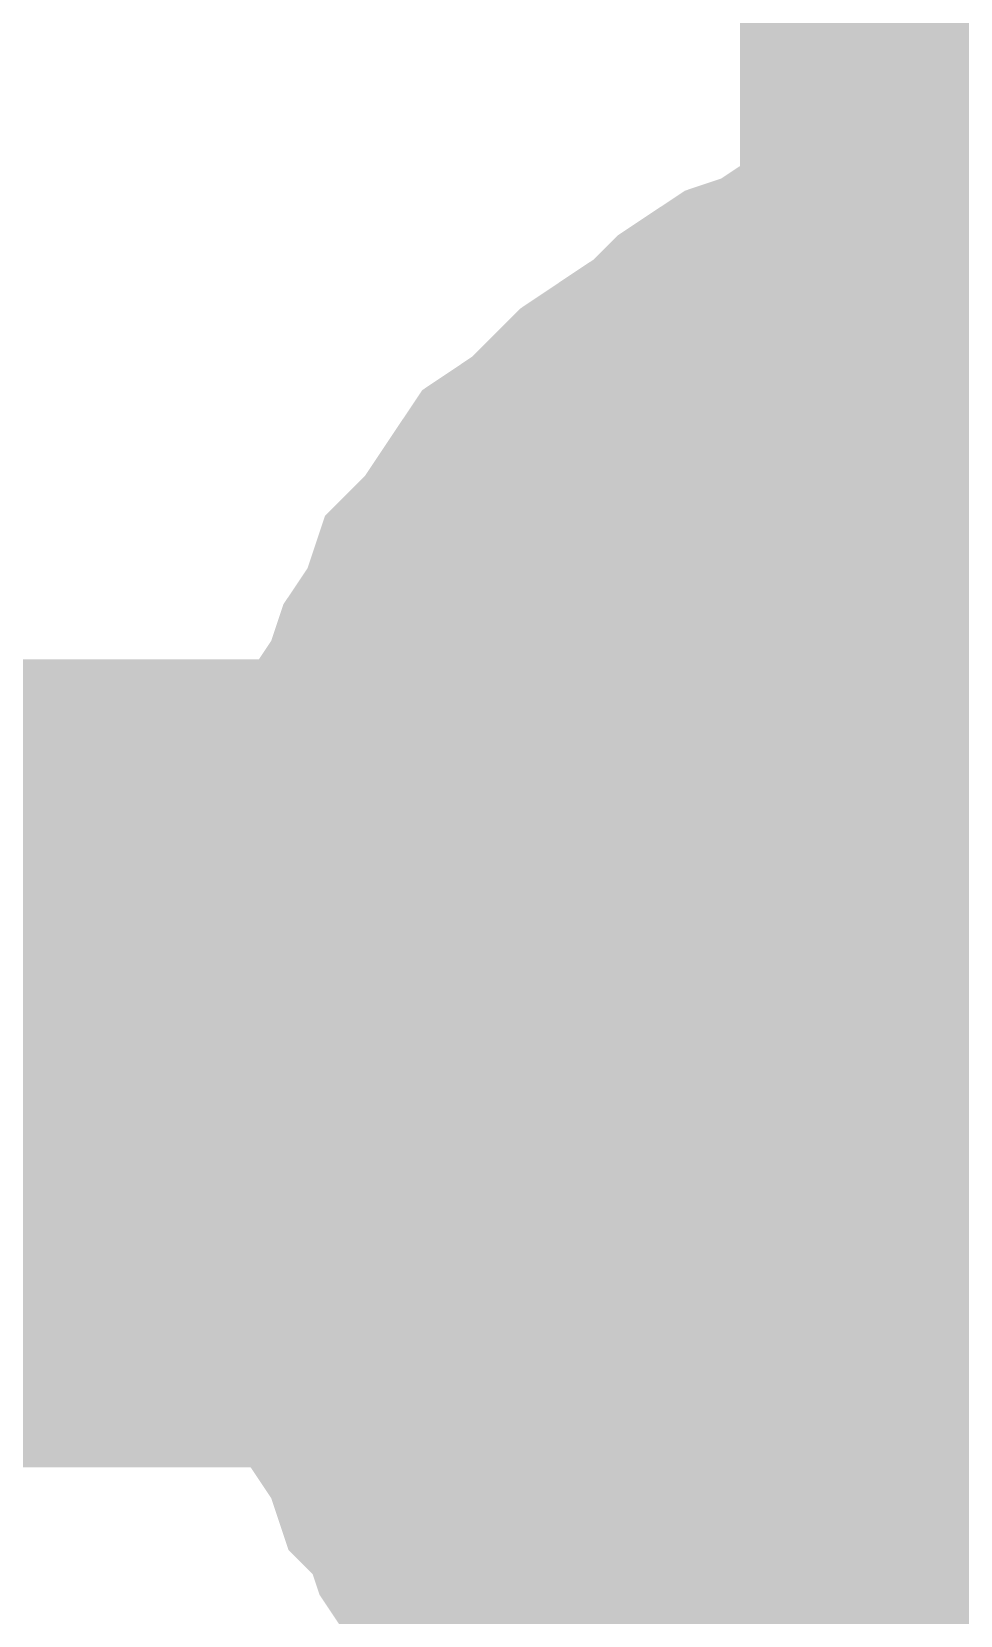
# Model space of a CAD drawing. Header units: inches. Extents: x 0 to 841, y 0 to 594.
# Drawn here: x 288.977 to 289.839, y 551.983 to 553.452 of the extents above; entities that cross this region are included whole.
import ezdxf

# ---------------------------------------------------------------- set-up
doc = ezdxf.new("R2010")
doc.units = ezdxf.units.IN
doc.layers.add('Sheet', color=255, linetype='Continuous')

msp = doc.modelspace()

# ---------------------------------------------------------------- linework, layer by layer
at = {"layer": 'Sheet'}
for points in [[(290.0089, 552.4955, 0.7493, 0.7493, 0), (290.0089, 562.4898, 0.7493, 0.7493, 0)], [(289.2566, 552.4955, 0.2997, 0.2997, 0), (289.2566, 552.5292, 0.2997, 0.2997, 0), (289.2566, 552.5741, 0.2997, 0.2997, 0), (289.2678, 552.6078, 0.2997, 0.2997, 0), (289.2678, 552.6527, 0.2997, 0.2997, 0), (289.279, 552.6864, 0.2997, 0.2997, 0), (289.2903, 552.7201, 0.2997, 0.2997, 0), (289.3015, 552.7537, 0.2997, 0.2997, 0), (289.3127, 552.7874, 0.2997, 0.2997, 0), (289.3352, 552.8211, 0.2997, 0.2997, 0), (289.3464, 552.8548, 0.2997, 0.2997, 0), (289.3689, 552.8885, 0.2997, 0.2997, 0), (289.3801, 552.9222, 0.2997, 0.2997, 0), (289.4025, 552.9446, 0.2997, 0.2997, 0), (289.425, 552.9783, 0.2997, 0.2997, 0), (289.4475, 553.012, 0.2997, 0.2997, 0), (289.4811, 553.0345, 0.2997, 0.2997, 0), (289.5036, 553.0569, 0.2997, 0.2997, 0), (289.5261, 553.0794, 0.2997, 0.2997, 0), (289.5597, 553.1019, 0.2997, 0.2997, 0), (289.5934, 553.1243, 0.2997, 0.2997, 0), (289.6159, 553.1468, 0.2997, 0.2997, 0), (289.6496, 553.1692, 0.2997, 0.2997, 0), (289.6833, 553.1805, 0.2997, 0.2997, 0), (289.717, 553.2029, 0.2997, 0.2997, 0), (289.7506, 553.2142, 0.2997, 0.2997, 0), (289.7843, 553.2254, 0.2997, 0.2997, 0), (289.818, 553.2366, 0.2997, 0.2997, 0), (289.8517, 553.2478, 0.2997, 0.2997, 0), (289.8966, 553.2478, 0.2997, 0.2997, 0), (289.9303, 553.2591, 0.2997, 0.2997, 0), (289.9752, 553.2591, 0.2997, 0.2997, 0), (290.0089, 553.2591, 0.2997, 0.2997, 0)], [(289.2566, 552.4955, 0.2997, 0.2997, 0), (289.2566, 552.5292, 0.2997, 0.2997, 0), (289.2566, 552.5741, 0.2997, 0.2997, 0), (289.2678, 552.6078, 0.2997, 0.2997, 0), (289.2678, 552.6527, 0.2997, 0.2997, 0), (289.279, 552.6864, 0.2997, 0.2997, 0), (289.2903, 552.7201, 0.2997, 0.2997, 0), (289.3015, 552.7537, 0.2997, 0.2997, 0), (289.3127, 552.7874, 0.2997, 0.2997, 0), (289.3352, 552.8211, 0.2997, 0.2997, 0), (289.3464, 552.8548, 0.2997, 0.2997, 0), (289.3689, 552.8885, 0.2997, 0.2997, 0), (289.3801, 552.9222, 0.2997, 0.2997, 0), (289.4025, 552.9446, 0.2997, 0.2997, 0), (289.425, 552.9783, 0.2997, 0.2997, 0), (289.4475, 553.012, 0.2997, 0.2997, 0), (289.4811, 553.0345, 0.2997, 0.2997, 0), (289.5036, 553.0569, 0.2997, 0.2997, 0), (289.5261, 553.0794, 0.2997, 0.2997, 0), (289.5597, 553.1019, 0.2997, 0.2997, 0), (289.5934, 553.1243, 0.2997, 0.2997, 0), (289.6159, 553.1468, 0.2997, 0.2997, 0), (289.6496, 553.1692, 0.2997, 0.2997, 0), (289.6833, 553.1805, 0.2997, 0.2997, 0), (289.717, 553.2029, 0.2997, 0.2997, 0), (289.7506, 553.2142, 0.2997, 0.2997, 0), (289.7843, 553.2254, 0.2997, 0.2997, 0), (289.818, 553.2366, 0.2997, 0.2997, 0), (289.8517, 553.2478, 0.2997, 0.2997, 0), (289.8966, 553.2478, 0.2997, 0.2997, 0), (289.9303, 553.2591, 0.2997, 0.2997, 0), (289.9752, 553.2591, 0.2997, 0.2997, 0), (290.0089, 553.2591, 0.2997, 0.2997, 0)], [(289.2566, 552.4955, 0.2997, 0.2997, 0), (289.2566, 552.5292, 0.2997, 0.2997, 0), (289.2566, 552.5741, 0.2997, 0.2997, 0), (289.2678, 552.6078, 0.2997, 0.2997, 0), (289.2678, 552.6527, 0.2997, 0.2997, 0), (289.279, 552.6864, 0.2997, 0.2997, 0), (289.2903, 552.7201, 0.2997, 0.2997, 0), (289.3015, 552.7537, 0.2997, 0.2997, 0), (289.3127, 552.7874, 0.2997, 0.2997, 0), (289.3352, 552.8211, 0.2997, 0.2997, 0), (289.3464, 552.8548, 0.2997, 0.2997, 0), (289.3689, 552.8885, 0.2997, 0.2997, 0), (289.3801, 552.9222, 0.2997, 0.2997, 0), (289.4025, 552.9446, 0.2997, 0.2997, 0), (289.425, 552.9783, 0.2997, 0.2997, 0), (289.4475, 553.012, 0.2997, 0.2997, 0), (289.4811, 553.0345, 0.2997, 0.2997, 0), (289.5036, 553.0569, 0.2997, 0.2997, 0), (289.5261, 553.0794, 0.2997, 0.2997, 0), (289.5597, 553.1019, 0.2997, 0.2997, 0), (289.5934, 553.1243, 0.2997, 0.2997, 0), (289.6159, 553.1468, 0.2997, 0.2997, 0), (289.6496, 553.1692, 0.2997, 0.2997, 0), (289.6833, 553.1805, 0.2997, 0.2997, 0), (289.717, 553.2029, 0.2997, 0.2997, 0), (289.7506, 553.2142, 0.2997, 0.2997, 0), (289.7843, 553.2254, 0.2997, 0.2997, 0), (289.818, 553.2366, 0.2997, 0.2997, 0), (289.8517, 553.2478, 0.2997, 0.2997, 0), (289.8966, 553.2478, 0.2997, 0.2997, 0), (289.9303, 553.2591, 0.2997, 0.2997, 0), (289.9752, 553.2591, 0.2997, 0.2997, 0), (290.0089, 553.2591, 0.2997, 0.2997, 0)], [(289.2566, 552.4955, 0.2997, 0.2997, 0), (289.2566, 552.5292, 0.2997, 0.2997, 0), (289.2566, 552.5741, 0.2997, 0.2997, 0), (289.2678, 552.6078, 0.2997, 0.2997, 0), (289.2678, 552.6527, 0.2997, 0.2997, 0), (289.279, 552.6864, 0.2997, 0.2997, 0), (289.2903, 552.7201, 0.2997, 0.2997, 0), (289.3015, 552.7537, 0.2997, 0.2997, 0), (289.3127, 552.7874, 0.2997, 0.2997, 0), (289.3352, 552.8211, 0.2997, 0.2997, 0), (289.3464, 552.8548, 0.2997, 0.2997, 0), (289.3689, 552.8885, 0.2997, 0.2997, 0), (289.3801, 552.9222, 0.2997, 0.2997, 0), (289.4025, 552.9446, 0.2997, 0.2997, 0), (289.425, 552.9783, 0.2997, 0.2997, 0), (289.4475, 553.012, 0.2997, 0.2997, 0), (289.4811, 553.0345, 0.2997, 0.2997, 0), (289.5036, 553.0569, 0.2997, 0.2997, 0), (289.5261, 553.0794, 0.2997, 0.2997, 0), (289.5597, 553.1019, 0.2997, 0.2997, 0), (289.5934, 553.1243, 0.2997, 0.2997, 0), (289.6159, 553.1468, 0.2997, 0.2997, 0), (289.6496, 553.1692, 0.2997, 0.2997, 0), (289.6833, 553.1805, 0.2997, 0.2997, 0), (289.717, 553.2029, 0.2997, 0.2997, 0), (289.7506, 553.2142, 0.2997, 0.2997, 0), (289.7843, 553.2254, 0.2997, 0.2997, 0), (289.818, 553.2366, 0.2997, 0.2997, 0), (289.8517, 553.2478, 0.2997, 0.2997, 0), (289.8966, 553.2478, 0.2997, 0.2997, 0), (289.9303, 553.2591, 0.2997, 0.2997, 0), (289.9752, 553.2591, 0.2997, 0.2997, 0), (290.0089, 553.2591, 0.2997, 0.2997, 0)], [(289.2566, 552.4955, 0.0991, 0.0991, 0), (289.2566, 552.5292, 0.0991, 0.0991, 0), (289.2566, 552.5741, 0.0991, 0.0991, 0), (289.2678, 552.6078, 0.0991, 0.0991, 0), (289.2678, 552.6527, 0.0991, 0.0991, 0), (289.279, 552.6864, 0.0991, 0.0991, 0), (289.2903, 552.7201, 0.0991, 0.0991, 0), (289.3015, 552.7537, 0.0991, 0.0991, 0), (289.3127, 552.7874, 0.0991, 0.0991, 0), (289.3352, 552.8211, 0.0991, 0.0991, 0), (289.3464, 552.8548, 0.0991, 0.0991, 0), (289.3689, 552.8885, 0.0991, 0.0991, 0), (289.3801, 552.9222, 0.0991, 0.0991, 0), (289.4025, 552.9446, 0.0991, 0.0991, 0), (289.425, 552.9783, 0.0991, 0.0991, 0), (289.4475, 553.012, 0.0991, 0.0991, 0), (289.4811, 553.0345, 0.0991, 0.0991, 0), (289.5036, 553.0569, 0.0991, 0.0991, 0), (289.5261, 553.0794, 0.0991, 0.0991, 0), (289.5597, 553.1019, 0.0991, 0.0991, 0), (289.5934, 553.1243, 0.0991, 0.0991, 0), (289.6159, 553.1468, 0.0991, 0.0991, 0), (289.6496, 553.1692, 0.0991, 0.0991, 0), (289.6833, 553.1805, 0.0991, 0.0991, 0), (289.717, 553.2029, 0.0991, 0.0991, 0), (289.7506, 553.2142, 0.0991, 0.0991, 0), (289.7843, 553.2254, 0.0991, 0.0991, 0), (289.818, 553.2366, 0.0991, 0.0991, 0), (289.8517, 553.2478, 0.0991, 0.0991, 0), (289.8966, 553.2478, 0.0991, 0.0991, 0)], [(289.2566, 552.4955, 0.0991, 0.0991, 0), (289.2566, 552.5292, 0.0991, 0.0991, 0), (289.2566, 552.5741, 0.0991, 0.0991, 0), (289.2678, 552.6078, 0.0991, 0.0991, 0), (289.2678, 552.6527, 0.0991, 0.0991, 0), (289.279, 552.6864, 0.0991, 0.0991, 0), (289.2903, 552.7201, 0.0991, 0.0991, 0), (289.3015, 552.7537, 0.0991, 0.0991, 0), (289.3127, 552.7874, 0.0991, 0.0991, 0), (289.3352, 552.8211, 0.0991, 0.0991, 0), (289.3464, 552.8548, 0.0991, 0.0991, 0), (289.3689, 552.8885, 0.0991, 0.0991, 0), (289.3801, 552.9222, 0.0991, 0.0991, 0), (289.4025, 552.9446, 0.0991, 0.0991, 0), (289.425, 552.9783, 0.0991, 0.0991, 0), (289.4475, 553.012, 0.0991, 0.0991, 0), (289.4811, 553.0345, 0.0991, 0.0991, 0), (289.5036, 553.0569, 0.0991, 0.0991, 0), (289.5261, 553.0794, 0.0991, 0.0991, 0), (289.5597, 553.1019, 0.0991, 0.0991, 0), (289.5934, 553.1243, 0.0991, 0.0991, 0), (289.6159, 553.1468, 0.0991, 0.0991, 0), (289.6496, 553.1692, 0.0991, 0.0991, 0), (289.6833, 553.1805, 0.0991, 0.0991, 0), (289.717, 553.2029, 0.0991, 0.0991, 0), (289.7506, 553.2142, 0.0991, 0.0991, 0), (289.7843, 553.2254, 0.0991, 0.0991, 0), (289.818, 553.2366, 0.0991, 0.0991, 0), (289.8517, 553.2478, 0.0991, 0.0991, 0), (289.8966, 553.2478, 0.0991, 0.0991, 0)], [(289.2566, 552.4955, 0.0991, 0.0991, 0), (289.2566, 552.5292, 0.0991, 0.0991, 0), (289.2566, 552.5741, 0.0991, 0.0991, 0), (289.2678, 552.6078, 0.0991, 0.0991, 0), (289.2678, 552.6527, 0.0991, 0.0991, 0), (289.279, 552.6864, 0.0991, 0.0991, 0), (289.2903, 552.7201, 0.0991, 0.0991, 0), (289.3015, 552.7537, 0.0991, 0.0991, 0), (289.3127, 552.7874, 0.0991, 0.0991, 0), (289.3352, 552.8211, 0.0991, 0.0991, 0), (289.3464, 552.8548, 0.0991, 0.0991, 0), (289.3689, 552.8885, 0.0991, 0.0991, 0), (289.3801, 552.9222, 0.0991, 0.0991, 0), (289.4025, 552.9446, 0.0991, 0.0991, 0), (289.425, 552.9783, 0.0991, 0.0991, 0), (289.4475, 553.012, 0.0991, 0.0991, 0), (289.4811, 553.0345, 0.0991, 0.0991, 0), (289.5036, 553.0569, 0.0991, 0.0991, 0), (289.5261, 553.0794, 0.0991, 0.0991, 0), (289.5597, 553.1019, 0.0991, 0.0991, 0), (289.5934, 553.1243, 0.0991, 0.0991, 0), (289.6159, 553.1468, 0.0991, 0.0991, 0), (289.6496, 553.1692, 0.0991, 0.0991, 0), (289.6833, 553.1805, 0.0991, 0.0991, 0), (289.717, 553.2029, 0.0991, 0.0991, 0), (289.7506, 553.2142, 0.0991, 0.0991, 0), (289.7843, 553.2254, 0.0991, 0.0991, 0), (289.818, 553.2366, 0.0991, 0.0991, 0), (289.8517, 553.2478, 0.0991, 0.0991, 0), (289.8966, 553.2478, 0.0991, 0.0991, 0)], [(289.2566, 552.4955, 0.0991, 0.0991, 0), (289.2566, 552.5292, 0.0991, 0.0991, 0), (289.2566, 552.5741, 0.0991, 0.0991, 0), (289.2678, 552.6078, 0.0991, 0.0991, 0), (289.2678, 552.6527, 0.0991, 0.0991, 0), (289.279, 552.6864, 0.0991, 0.0991, 0), (289.2903, 552.7201, 0.0991, 0.0991, 0), (289.3015, 552.7537, 0.0991, 0.0991, 0), (289.3127, 552.7874, 0.0991, 0.0991, 0), (289.3352, 552.8211, 0.0991, 0.0991, 0), (289.3464, 552.8548, 0.0991, 0.0991, 0), (289.3689, 552.8885, 0.0991, 0.0991, 0), (289.3801, 552.9222, 0.0991, 0.0991, 0), (289.4025, 552.9446, 0.0991, 0.0991, 0), (289.425, 552.9783, 0.0991, 0.0991, 0), (289.4475, 553.012, 0.0991, 0.0991, 0), (289.4811, 553.0345, 0.0991, 0.0991, 0), (289.5036, 553.0569, 0.0991, 0.0991, 0), (289.5261, 553.0794, 0.0991, 0.0991, 0), (289.5597, 553.1019, 0.0991, 0.0991, 0), (289.5934, 553.1243, 0.0991, 0.0991, 0), (289.6159, 553.1468, 0.0991, 0.0991, 0), (289.6496, 553.1692, 0.0991, 0.0991, 0), (289.6833, 553.1805, 0.0991, 0.0991, 0), (289.717, 553.2029, 0.0991, 0.0991, 0), (289.7506, 553.2142, 0.0991, 0.0991, 0), (289.7843, 553.2254, 0.0991, 0.0991, 0), (289.818, 553.2366, 0.0991, 0.0991, 0), (289.8517, 553.2478, 0.0991, 0.0991, 0), (289.8966, 553.2478, 0.0991, 0.0991, 0)], [(289.5036, 552.4955, 0.2997, 0.2997, 0), (289.5036, 552.5179, 0.2997, 0.2997, 0), (289.5036, 552.5516, 0.2997, 0.2997, 0), (289.5148, 552.5741, 0.2997, 0.2997, 0), (289.5148, 552.5965, 0.2997, 0.2997, 0), (289.5148, 552.619, 0.2997, 0.2997, 0), (289.5261, 552.6414, 0.2997, 0.2997, 0), (289.5373, 552.6751, 0.2997, 0.2997, 0), (289.5485, 552.6976, 0.2997, 0.2997, 0), (289.5485, 552.7201, 0.2997, 0.2997, 0), (289.5597, 552.7425, 0.2997, 0.2997, 0), (289.571, 552.7537, 0.2997, 0.2997, 0), (289.5934, 552.7762, 0.2997, 0.2997, 0), (289.6047, 552.7987, 0.2997, 0.2997, 0), (289.6159, 552.8211, 0.2997, 0.2997, 0), (289.6384, 552.8324, 0.2997, 0.2997, 0), (289.6496, 552.8548, 0.2997, 0.2997, 0), (289.672, 552.866, 0.2997, 0.2997, 0), (289.6833, 552.8885, 0.2997, 0.2997, 0), (289.7057, 552.8997, 0.2997, 0.2997, 0), (289.7282, 552.911, 0.2997, 0.2997, 0), (289.7506, 552.9334, 0.2997, 0.2997, 0), (289.7619, 552.9446, 0.2997, 0.2997, 0), (289.7843, 552.9559, 0.2997, 0.2997, 0), (289.8068, 552.9559, 0.2997, 0.2997, 0), (289.8292, 552.9671, 0.2997, 0.2997, 0), (289.8629, 552.9783, 0.2997, 0.2997, 0), (289.8854, 552.9896, 0.2997, 0.2997, 0), (289.9078, 552.9896, 0.2997, 0.2997, 0), (289.9303, 552.9896, 0.2997, 0.2997, 0), (289.9528, 553.0008, 0.2997, 0.2997, 0), (289.9864, 553.0008, 0.2997, 0.2997, 0), (290.0089, 553.0008, 0.2997, 0.2997, 0)], [(289.5036, 552.4955, 0.2997, 0.2997, 0), (289.5036, 552.5179, 0.2997, 0.2997, 0), (289.5036, 552.5516, 0.2997, 0.2997, 0), (289.5148, 552.5741, 0.2997, 0.2997, 0), (289.5148, 552.5965, 0.2997, 0.2997, 0), (289.5148, 552.619, 0.2997, 0.2997, 0), (289.5261, 552.6414, 0.2997, 0.2997, 0), (289.5373, 552.6751, 0.2997, 0.2997, 0), (289.5485, 552.6976, 0.2997, 0.2997, 0), (289.5485, 552.7201, 0.2997, 0.2997, 0), (289.5597, 552.7425, 0.2997, 0.2997, 0), (289.571, 552.7537, 0.2997, 0.2997, 0), (289.5934, 552.7762, 0.2997, 0.2997, 0), (289.6047, 552.7987, 0.2997, 0.2997, 0), (289.6159, 552.8211, 0.2997, 0.2997, 0), (289.6384, 552.8324, 0.2997, 0.2997, 0), (289.6496, 552.8548, 0.2997, 0.2997, 0), (289.672, 552.866, 0.2997, 0.2997, 0), (289.6833, 552.8885, 0.2997, 0.2997, 0), (289.7057, 552.8997, 0.2997, 0.2997, 0), (289.7282, 552.911, 0.2997, 0.2997, 0), (289.7506, 552.9334, 0.2997, 0.2997, 0), (289.7619, 552.9446, 0.2997, 0.2997, 0), (289.7843, 552.9559, 0.2997, 0.2997, 0), (289.8068, 552.9559, 0.2997, 0.2997, 0), (289.8292, 552.9671, 0.2997, 0.2997, 0), (289.8629, 552.9783, 0.2997, 0.2997, 0), (289.8854, 552.9896, 0.2997, 0.2997, 0), (289.9078, 552.9896, 0.2997, 0.2997, 0), (289.9303, 552.9896, 0.2997, 0.2997, 0), (289.9528, 553.0008, 0.2997, 0.2997, 0), (289.9864, 553.0008, 0.2997, 0.2997, 0), (290.0089, 553.0008, 0.2997, 0.2997, 0)], [(289.5036, 552.4955, 0.2997, 0.2997, 0), (289.5036, 552.5179, 0.2997, 0.2997, 0), (289.5036, 552.5516, 0.2997, 0.2997, 0), (289.5148, 552.5741, 0.2997, 0.2997, 0), (289.5148, 552.5965, 0.2997, 0.2997, 0), (289.5148, 552.619, 0.2997, 0.2997, 0), (289.5261, 552.6414, 0.2997, 0.2997, 0), (289.5373, 552.6751, 0.2997, 0.2997, 0), (289.5485, 552.6976, 0.2997, 0.2997, 0), (289.5485, 552.7201, 0.2997, 0.2997, 0), (289.5597, 552.7425, 0.2997, 0.2997, 0), (289.571, 552.7537, 0.2997, 0.2997, 0), (289.5934, 552.7762, 0.2997, 0.2997, 0), (289.6047, 552.7987, 0.2997, 0.2997, 0), (289.6159, 552.8211, 0.2997, 0.2997, 0), (289.6384, 552.8324, 0.2997, 0.2997, 0), (289.6496, 552.8548, 0.2997, 0.2997, 0), (289.672, 552.866, 0.2997, 0.2997, 0), (289.6833, 552.8885, 0.2997, 0.2997, 0), (289.7057, 552.8997, 0.2997, 0.2997, 0), (289.7282, 552.911, 0.2997, 0.2997, 0), (289.7506, 552.9334, 0.2997, 0.2997, 0), (289.7619, 552.9446, 0.2997, 0.2997, 0), (289.7843, 552.9559, 0.2997, 0.2997, 0), (289.8068, 552.9559, 0.2997, 0.2997, 0), (289.8292, 552.9671, 0.2997, 0.2997, 0), (289.8629, 552.9783, 0.2997, 0.2997, 0), (289.8854, 552.9896, 0.2997, 0.2997, 0), (289.9078, 552.9896, 0.2997, 0.2997, 0), (289.9303, 552.9896, 0.2997, 0.2997, 0), (289.9528, 553.0008, 0.2997, 0.2997, 0), (289.9864, 553.0008, 0.2997, 0.2997, 0), (290.0089, 553.0008, 0.2997, 0.2997, 0)], [(289.5036, 552.4955, 0.0991, 0.0991, 0), (289.5036, 552.5179, 0.0991, 0.0991, 0), (289.5036, 552.5516, 0.0991, 0.0991, 0), (289.5148, 552.5741, 0.0991, 0.0991, 0), (289.5148, 552.5965, 0.0991, 0.0991, 0), (289.5148, 552.619, 0.0991, 0.0991, 0), (289.5261, 552.6414, 0.0991, 0.0991, 0), (289.5373, 552.6751, 0.0991, 0.0991, 0), (289.5485, 552.6976, 0.0991, 0.0991, 0), (289.5485, 552.7201, 0.0991, 0.0991, 0), (289.5597, 552.7425, 0.0991, 0.0991, 0), (289.571, 552.7537, 0.0991, 0.0991, 0), (289.5934, 552.7762, 0.0991, 0.0991, 0), (289.6047, 552.7987, 0.0991, 0.0991, 0), (289.6159, 552.8211, 0.0991, 0.0991, 0), (289.6384, 552.8324, 0.0991, 0.0991, 0), (289.6496, 552.8548, 0.0991, 0.0991, 0), (289.672, 552.866, 0.0991, 0.0991, 0), (289.6833, 552.8885, 0.0991, 0.0991, 0), (289.7057, 552.8997, 0.0991, 0.0991, 0), (289.7282, 552.911, 0.0991, 0.0991, 0), (289.7506, 552.9334, 0.0991, 0.0991, 0), (289.7619, 552.9446, 0.0991, 0.0991, 0), (289.7843, 552.9559, 0.0991, 0.0991, 0), (289.8068, 552.9559, 0.0991, 0.0991, 0), (289.8292, 552.9671, 0.0991, 0.0991, 0), (289.8629, 552.9783, 0.0991, 0.0991, 0), (289.8854, 552.9896, 0.0991, 0.0991, 0), (289.9078, 552.9896, 0.0991, 0.0991, 0)], [(289.5036, 552.4955, 0.0991, 0.0991, 0), (289.5036, 552.5179, 0.0991, 0.0991, 0), (289.5036, 552.5516, 0.0991, 0.0991, 0), (289.5148, 552.5741, 0.0991, 0.0991, 0), (289.5148, 552.5965, 0.0991, 0.0991, 0), (289.5148, 552.619, 0.0991, 0.0991, 0), (289.5261, 552.6414, 0.0991, 0.0991, 0), (289.5373, 552.6751, 0.0991, 0.0991, 0), (289.5485, 552.6976, 0.0991, 0.0991, 0), (289.5485, 552.7201, 0.0991, 0.0991, 0), (289.5597, 552.7425, 0.0991, 0.0991, 0), (289.571, 552.7537, 0.0991, 0.0991, 0), (289.5934, 552.7762, 0.0991, 0.0991, 0), (289.6047, 552.7987, 0.0991, 0.0991, 0), (289.6159, 552.8211, 0.0991, 0.0991, 0), (289.6384, 552.8324, 0.0991, 0.0991, 0), (289.6496, 552.8548, 0.0991, 0.0991, 0), (289.672, 552.866, 0.0991, 0.0991, 0), (289.6833, 552.8885, 0.0991, 0.0991, 0), (289.7057, 552.8997, 0.0991, 0.0991, 0), (289.7282, 552.911, 0.0991, 0.0991, 0), (289.7506, 552.9334, 0.0991, 0.0991, 0), (289.7619, 552.9446, 0.0991, 0.0991, 0), (289.7843, 552.9559, 0.0991, 0.0991, 0), (289.8068, 552.9559, 0.0991, 0.0991, 0), (289.8292, 552.9671, 0.0991, 0.0991, 0), (289.8629, 552.9783, 0.0991, 0.0991, 0), (289.8854, 552.9896, 0.0991, 0.0991, 0), (289.9078, 552.9896, 0.0991, 0.0991, 0)], [(289.5036, 552.4955, 0.0991, 0.0991, 0), (289.5036, 552.5179, 0.0991, 0.0991, 0), (289.5036, 552.5516, 0.0991, 0.0991, 0), (289.5148, 552.5741, 0.0991, 0.0991, 0), (289.5148, 552.5965, 0.0991, 0.0991, 0), (289.5148, 552.619, 0.0991, 0.0991, 0), (289.5261, 552.6414, 0.0991, 0.0991, 0), (289.5373, 552.6751, 0.0991, 0.0991, 0), (289.5485, 552.6976, 0.0991, 0.0991, 0), (289.5485, 552.7201, 0.0991, 0.0991, 0), (289.5597, 552.7425, 0.0991, 0.0991, 0), (289.571, 552.7537, 0.0991, 0.0991, 0), (289.5934, 552.7762, 0.0991, 0.0991, 0), (289.6047, 552.7987, 0.0991, 0.0991, 0), (289.6159, 552.8211, 0.0991, 0.0991, 0), (289.6384, 552.8324, 0.0991, 0.0991, 0), (289.6496, 552.8548, 0.0991, 0.0991, 0), (289.672, 552.866, 0.0991, 0.0991, 0), (289.6833, 552.8885, 0.0991, 0.0991, 0), (289.7057, 552.8997, 0.0991, 0.0991, 0), (289.7282, 552.911, 0.0991, 0.0991, 0), (289.7506, 552.9334, 0.0991, 0.0991, 0), (289.7619, 552.9446, 0.0991, 0.0991, 0), (289.7843, 552.9559, 0.0991, 0.0991, 0), (289.8068, 552.9559, 0.0991, 0.0991, 0), (289.8292, 552.9671, 0.0991, 0.0991, 0), (289.8629, 552.9783, 0.0991, 0.0991, 0), (289.8854, 552.9896, 0.0991, 0.0991, 0), (289.9078, 552.9896, 0.0991, 0.0991, 0)], [(277.5111, 552.4955, 0.7493, 0.7493, 0), (290.0089, 552.4955, 0.7493, 0.7493, 0), (290.0089, 537.4927, 0.7493, 0.7493, 0)], [(290.0089, 552.4955, 0.7493, 0.7493, 0), (295.017, 552.4955, 0.7493, 0.7493, 0)], [(289.6496, 551.8217, 0.2997, 0.2997, 0), (289.6159, 551.8441, 0.2997, 0.2997, 0), (289.5934, 551.8554, 0.2997, 0.2997, 0), (289.5597, 551.8778, 0.2997, 0.2997, 0), (289.5261, 551.9003, 0.2997, 0.2997, 0), (289.5036, 551.934, 0.2997, 0.2997, 0), (289.4811, 551.9564, 0.2997, 0.2997, 0), (289.4475, 551.9789, 0.2997, 0.2997, 0), (289.425, 552.0126, 0.2997, 0.2997, 0), (289.4025, 552.0351, 0.2997, 0.2997, 0), (289.3801, 552.0687, 0.2997, 0.2997, 0), (289.3689, 552.1024, 0.2997, 0.2997, 0), (289.3464, 552.1249, 0.2997, 0.2997, 0), (289.3352, 552.1586, 0.2997, 0.2997, 0), (289.3127, 552.1923, 0.2997, 0.2997, 0), (289.3015, 552.226, 0.2997, 0.2997, 0), (289.2903, 552.2709, 0.2997, 0.2997, 0), (289.279, 552.3046, 0.2997, 0.2997, 0), (289.2678, 552.3382, 0.2997, 0.2997, 0), (289.2678, 552.3832, 0.2997, 0.2997, 0), (289.2566, 552.4169, 0.2997, 0.2997, 0), (289.2566, 552.4505, 0.2997, 0.2997, 0), (289.2566, 552.4955, 0.2997, 0.2997, 0)], [(289.2566, 552.4955, 0.2997, 0.2997, 0), (289.2566, 552.4955, 0.2997, 0.2997, 0)], [(289.6496, 551.8217, 0.2997, 0.2997, 0), (289.6159, 551.8441, 0.2997, 0.2997, 0), (289.5934, 551.8554, 0.2997, 0.2997, 0), (289.5597, 551.8778, 0.2997, 0.2997, 0), (289.5261, 551.9003, 0.2997, 0.2997, 0), (289.5036, 551.934, 0.2997, 0.2997, 0), (289.4811, 551.9564, 0.2997, 0.2997, 0), (289.4475, 551.9789, 0.2997, 0.2997, 0), (289.425, 552.0126, 0.2997, 0.2997, 0), (289.4025, 552.0351, 0.2997, 0.2997, 0), (289.3801, 552.0687, 0.2997, 0.2997, 0), (289.3689, 552.1024, 0.2997, 0.2997, 0), (289.3464, 552.1249, 0.2997, 0.2997, 0), (289.3352, 552.1586, 0.2997, 0.2997, 0), (289.3127, 552.1923, 0.2997, 0.2997, 0), (289.3015, 552.226, 0.2997, 0.2997, 0), (289.2903, 552.2709, 0.2997, 0.2997, 0), (289.279, 552.3046, 0.2997, 0.2997, 0), (289.2678, 552.3382, 0.2997, 0.2997, 0), (289.2678, 552.3832, 0.2997, 0.2997, 0), (289.2566, 552.4169, 0.2997, 0.2997, 0), (289.2566, 552.4505, 0.2997, 0.2997, 0), (289.2566, 552.4955, 0.2997, 0.2997, 0)], [(289.2566, 552.4955, 0.2997, 0.2997, 0), (289.2566, 552.4955, 0.2997, 0.2997, 0)], [(289.6496, 551.8217, 0.2997, 0.2997, 0), (289.6159, 551.8441, 0.2997, 0.2997, 0), (289.5934, 551.8554, 0.2997, 0.2997, 0), (289.5597, 551.8778, 0.2997, 0.2997, 0), (289.5261, 551.9003, 0.2997, 0.2997, 0), (289.5036, 551.934, 0.2997, 0.2997, 0), (289.4811, 551.9564, 0.2997, 0.2997, 0), (289.4475, 551.9789, 0.2997, 0.2997, 0), (289.425, 552.0126, 0.2997, 0.2997, 0), (289.4025, 552.0351, 0.2997, 0.2997, 0), (289.3801, 552.0687, 0.2997, 0.2997, 0), (289.3689, 552.1024, 0.2997, 0.2997, 0), (289.3464, 552.1249, 0.2997, 0.2997, 0), (289.3352, 552.1586, 0.2997, 0.2997, 0), (289.3127, 552.1923, 0.2997, 0.2997, 0), (289.3015, 552.226, 0.2997, 0.2997, 0), (289.2903, 552.2709, 0.2997, 0.2997, 0), (289.279, 552.3046, 0.2997, 0.2997, 0), (289.2678, 552.3382, 0.2997, 0.2997, 0), (289.2678, 552.3832, 0.2997, 0.2997, 0), (289.2566, 552.4169, 0.2997, 0.2997, 0), (289.2566, 552.4505, 0.2997, 0.2997, 0), (289.2566, 552.4955, 0.2997, 0.2997, 0)], [(289.2566, 552.4955, 0.2997, 0.2997, 0), (289.2566, 552.4955, 0.2997, 0.2997, 0)], [(289.6496, 551.8217, 0.2997, 0.2997, 0), (289.6159, 551.8441, 0.2997, 0.2997, 0), (289.5934, 551.8554, 0.2997, 0.2997, 0), (289.5597, 551.8778, 0.2997, 0.2997, 0), (289.5261, 551.9003, 0.2997, 0.2997, 0), (289.5036, 551.934, 0.2997, 0.2997, 0), (289.4811, 551.9564, 0.2997, 0.2997, 0), (289.4475, 551.9789, 0.2997, 0.2997, 0), (289.425, 552.0126, 0.2997, 0.2997, 0), (289.4025, 552.0351, 0.2997, 0.2997, 0), (289.3801, 552.0687, 0.2997, 0.2997, 0), (289.3689, 552.1024, 0.2997, 0.2997, 0), (289.3464, 552.1249, 0.2997, 0.2997, 0), (289.3352, 552.1586, 0.2997, 0.2997, 0), (289.3127, 552.1923, 0.2997, 0.2997, 0), (289.3015, 552.226, 0.2997, 0.2997, 0), (289.2903, 552.2709, 0.2997, 0.2997, 0), (289.279, 552.3046, 0.2997, 0.2997, 0), (289.2678, 552.3382, 0.2997, 0.2997, 0), (289.2678, 552.3832, 0.2997, 0.2997, 0), (289.2566, 552.4169, 0.2997, 0.2997, 0), (289.2566, 552.4505, 0.2997, 0.2997, 0), (289.2566, 552.4955, 0.2997, 0.2997, 0)], [(289.2566, 552.4955, 0.2997, 0.2997, 0), (289.2566, 552.4955, 0.2997, 0.2997, 0)], [(290.0089, 551.9901, 0.2997, 0.2997, 0), (289.9864, 551.9901, 0.2997, 0.2997, 0), (289.9528, 551.9901, 0.2997, 0.2997, 0), (289.9303, 552.0014, 0.2997, 0.2997, 0), (289.9078, 552.0014, 0.2997, 0.2997, 0), (289.8854, 552.0014, 0.2997, 0.2997, 0), (289.8629, 552.0126, 0.2997, 0.2997, 0), (289.8292, 552.0238, 0.2997, 0.2997, 0), (289.8068, 552.0351, 0.2997, 0.2997, 0), (289.7843, 552.0351, 0.2997, 0.2997, 0), (289.7619, 552.0463, 0.2997, 0.2997, 0), (289.7506, 552.0575, 0.2997, 0.2997, 0), (289.7282, 552.08, 0.2997, 0.2997, 0), (289.7057, 552.0912, 0.2997, 0.2997, 0), (289.6833, 552.1024, 0.2997, 0.2997, 0), (289.672, 552.1249, 0.2997, 0.2997, 0), (289.6496, 552.1361, 0.2997, 0.2997, 0), (289.6384, 552.1586, 0.2997, 0.2997, 0), (289.6159, 552.1698, 0.2997, 0.2997, 0), (289.6047, 552.1923, 0.2997, 0.2997, 0), (289.5934, 552.2147, 0.2997, 0.2997, 0), (289.571, 552.2372, 0.2997, 0.2997, 0), (289.5597, 552.2484, 0.2997, 0.2997, 0), (289.5485, 552.2709, 0.2997, 0.2997, 0), (289.5485, 552.2933, 0.2997, 0.2997, 0), (289.5373, 552.3158, 0.2997, 0.2997, 0), (289.5261, 552.3495, 0.2997, 0.2997, 0), (289.5148, 552.3719, 0.2997, 0.2997, 0), (289.5148, 552.3944, 0.2997, 0.2997, 0), (289.5148, 552.4169, 0.2997, 0.2997, 0), (289.5036, 552.4393, 0.2997, 0.2997, 0), (289.5036, 552.473, 0.2997, 0.2997, 0), (289.5036, 552.4955, 0.2997, 0.2997, 0)], [(289.5036, 552.4955, 0.2997, 0.2997, 0), (289.5036, 552.4955, 0.2997, 0.2997, 0)], [(290.0089, 551.9901, 0.2997, 0.2997, 0), (289.9864, 551.9901, 0.2997, 0.2997, 0), (289.9528, 551.9901, 0.2997, 0.2997, 0), (289.9303, 552.0014, 0.2997, 0.2997, 0), (289.9078, 552.0014, 0.2997, 0.2997, 0), (289.8854, 552.0014, 0.2997, 0.2997, 0), (289.8629, 552.0126, 0.2997, 0.2997, 0), (289.8292, 552.0238, 0.2997, 0.2997, 0), (289.8068, 552.0351, 0.2997, 0.2997, 0), (289.7843, 552.0351, 0.2997, 0.2997, 0), (289.7619, 552.0463, 0.2997, 0.2997, 0), (289.7506, 552.0575, 0.2997, 0.2997, 0), (289.7282, 552.08, 0.2997, 0.2997, 0), (289.7057, 552.0912, 0.2997, 0.2997, 0), (289.6833, 552.1024, 0.2997, 0.2997, 0), (289.672, 552.1249, 0.2997, 0.2997, 0), (289.6496, 552.1361, 0.2997, 0.2997, 0), (289.6384, 552.1586, 0.2997, 0.2997, 0), (289.6159, 552.1698, 0.2997, 0.2997, 0), (289.6047, 552.1923, 0.2997, 0.2997, 0), (289.5934, 552.2147, 0.2997, 0.2997, 0), (289.571, 552.2372, 0.2997, 0.2997, 0), (289.5597, 552.2484, 0.2997, 0.2997, 0), (289.5485, 552.2709, 0.2997, 0.2997, 0), (289.5485, 552.2933, 0.2997, 0.2997, 0), (289.5373, 552.3158, 0.2997, 0.2997, 0), (289.5261, 552.3495, 0.2997, 0.2997, 0), (289.5148, 552.3719, 0.2997, 0.2997, 0), (289.5148, 552.3944, 0.2997, 0.2997, 0), (289.5148, 552.4169, 0.2997, 0.2997, 0), (289.5036, 552.4393, 0.2997, 0.2997, 0), (289.5036, 552.473, 0.2997, 0.2997, 0), (289.5036, 552.4955, 0.2997, 0.2997, 0)], [(289.5036, 552.4955, 0.2997, 0.2997, 0), (289.5036, 552.4955, 0.2997, 0.2997, 0)], [(290.0089, 551.9901, 0.2997, 0.2997, 0), (289.9864, 551.9901, 0.2997, 0.2997, 0), (289.9528, 551.9901, 0.2997, 0.2997, 0), (289.9303, 552.0014, 0.2997, 0.2997, 0), (289.9078, 552.0014, 0.2997, 0.2997, 0), (289.8854, 552.0014, 0.2997, 0.2997, 0), (289.8629, 552.0126, 0.2997, 0.2997, 0), (289.8292, 552.0238, 0.2997, 0.2997, 0), (289.8068, 552.0351, 0.2997, 0.2997, 0), (289.7843, 552.0351, 0.2997, 0.2997, 0), (289.7619, 552.0463, 0.2997, 0.2997, 0), (289.7506, 552.0575, 0.2997, 0.2997, 0), (289.7282, 552.08, 0.2997, 0.2997, 0), (289.7057, 552.0912, 0.2997, 0.2997, 0), (289.6833, 552.1024, 0.2997, 0.2997, 0), (289.672, 552.1249, 0.2997, 0.2997, 0), (289.6496, 552.1361, 0.2997, 0.2997, 0), (289.6384, 552.1586, 0.2997, 0.2997, 0), (289.6159, 552.1698, 0.2997, 0.2997, 0), (289.6047, 552.1923, 0.2997, 0.2997, 0), (289.5934, 552.2147, 0.2997, 0.2997, 0), (289.571, 552.2372, 0.2997, 0.2997, 0), (289.5597, 552.2484, 0.2997, 0.2997, 0), (289.5485, 552.2709, 0.2997, 0.2997, 0), (289.5485, 552.2933, 0.2997, 0.2997, 0), (289.5373, 552.3158, 0.2997, 0.2997, 0), (289.5261, 552.3495, 0.2997, 0.2997, 0), (289.5148, 552.3719, 0.2997, 0.2997, 0), (289.5148, 552.3944, 0.2997, 0.2997, 0), (289.5148, 552.4169, 0.2997, 0.2997, 0), (289.5036, 552.4393, 0.2997, 0.2997, 0), (289.5036, 552.473, 0.2997, 0.2997, 0), (289.5036, 552.4955, 0.2997, 0.2997, 0)], [(289.5036, 552.4955, 0.2997, 0.2997, 0), (289.5036, 552.4955, 0.2997, 0.2997, 0)], [(289.5261, 551.9003, 0.0991, 0.0991, 0), (289.5036, 551.934, 0.0991, 0.0991, 0), (289.4811, 551.9564, 0.0991, 0.0991, 0), (289.4475, 551.9789, 0.0991, 0.0991, 0), (289.425, 552.0126, 0.0991, 0.0991, 0), (289.4025, 552.0351, 0.0991, 0.0991, 0), (289.3801, 552.0687, 0.0991, 0.0991, 0), (289.3689, 552.1024, 0.0991, 0.0991, 0), (289.3464, 552.1249, 0.0991, 0.0991, 0), (289.3352, 552.1586, 0.0991, 0.0991, 0), (289.3127, 552.1923, 0.0991, 0.0991, 0), (289.3015, 552.226, 0.0991, 0.0991, 0), (289.2903, 552.2709, 0.0991, 0.0991, 0), (289.279, 552.3046, 0.0991, 0.0991, 0), (289.2678, 552.3382, 0.0991, 0.0991, 0), (289.2678, 552.3832, 0.0991, 0.0991, 0), (289.2566, 552.4169, 0.0991, 0.0991, 0), (289.2566, 552.4505, 0.0991, 0.0991, 0), (289.2566, 552.4955, 0.0991, 0.0991, 0)], [(289.2566, 552.4955, 0.0991, 0.0991, 0), (289.2566, 552.4955, 0.0991, 0.0991, 0)], [(289.5261, 551.9003, 0.0991, 0.0991, 0), (289.5036, 551.934, 0.0991, 0.0991, 0), (289.4811, 551.9564, 0.0991, 0.0991, 0), (289.4475, 551.9789, 0.0991, 0.0991, 0), (289.425, 552.0126, 0.0991, 0.0991, 0), (289.4025, 552.0351, 0.0991, 0.0991, 0), (289.3801, 552.0687, 0.0991, 0.0991, 0), (289.3689, 552.1024, 0.0991, 0.0991, 0), (289.3464, 552.1249, 0.0991, 0.0991, 0), (289.3352, 552.1586, 0.0991, 0.0991, 0), (289.3127, 552.1923, 0.0991, 0.0991, 0), (289.3015, 552.226, 0.0991, 0.0991, 0), (289.2903, 552.2709, 0.0991, 0.0991, 0), (289.279, 552.3046, 0.0991, 0.0991, 0), (289.2678, 552.3382, 0.0991, 0.0991, 0), (289.2678, 552.3832, 0.0991, 0.0991, 0), (289.2566, 552.4169, 0.0991, 0.0991, 0), (289.2566, 552.4505, 0.0991, 0.0991, 0), (289.2566, 552.4955, 0.0991, 0.0991, 0)], [(289.2566, 552.4955, 0.0991, 0.0991, 0), (289.2566, 552.4955, 0.0991, 0.0991, 0)], [(289.5261, 551.9003, 0.0991, 0.0991, 0), (289.5036, 551.934, 0.0991, 0.0991, 0), (289.4811, 551.9564, 0.0991, 0.0991, 0), (289.4475, 551.9789, 0.0991, 0.0991, 0), (289.425, 552.0126, 0.0991, 0.0991, 0), (289.4025, 552.0351, 0.0991, 0.0991, 0), (289.3801, 552.0687, 0.0991, 0.0991, 0), (289.3689, 552.1024, 0.0991, 0.0991, 0), (289.3464, 552.1249, 0.0991, 0.0991, 0), (289.3352, 552.1586, 0.0991, 0.0991, 0), (289.3127, 552.1923, 0.0991, 0.0991, 0), (289.3015, 552.226, 0.0991, 0.0991, 0), (289.2903, 552.2709, 0.0991, 0.0991, 0), (289.279, 552.3046, 0.0991, 0.0991, 0), (289.2678, 552.3382, 0.0991, 0.0991, 0), (289.2678, 552.3832, 0.0991, 0.0991, 0), (289.2566, 552.4169, 0.0991, 0.0991, 0), (289.2566, 552.4505, 0.0991, 0.0991, 0), (289.2566, 552.4955, 0.0991, 0.0991, 0)], [(289.2566, 552.4955, 0.0991, 0.0991, 0), (289.2566, 552.4955, 0.0991, 0.0991, 0)], [(289.5261, 551.9003, 0.0991, 0.0991, 0), (289.5036, 551.934, 0.0991, 0.0991, 0), (289.4811, 551.9564, 0.0991, 0.0991, 0), (289.4475, 551.9789, 0.0991, 0.0991, 0), (289.425, 552.0126, 0.0991, 0.0991, 0), (289.4025, 552.0351, 0.0991, 0.0991, 0), (289.3801, 552.0687, 0.0991, 0.0991, 0), (289.3689, 552.1024, 0.0991, 0.0991, 0), (289.3464, 552.1249, 0.0991, 0.0991, 0), (289.3352, 552.1586, 0.0991, 0.0991, 0), (289.3127, 552.1923, 0.0991, 0.0991, 0), (289.3015, 552.226, 0.0991, 0.0991, 0), (289.2903, 552.2709, 0.0991, 0.0991, 0), (289.279, 552.3046, 0.0991, 0.0991, 0), (289.2678, 552.3382, 0.0991, 0.0991, 0), (289.2678, 552.3832, 0.0991, 0.0991, 0), (289.2566, 552.4169, 0.0991, 0.0991, 0), (289.2566, 552.4505, 0.0991, 0.0991, 0), (289.2566, 552.4955, 0.0991, 0.0991, 0)], [(289.2566, 552.4955, 0.0991, 0.0991, 0), (289.2566, 552.4955, 0.0991, 0.0991, 0)], [(289.9078, 552.0014, 0.0991, 0.0991, 0), (289.8854, 552.0014, 0.0991, 0.0991, 0), (289.8629, 552.0126, 0.0991, 0.0991, 0), (289.8292, 552.0238, 0.0991, 0.0991, 0), (289.8068, 552.0351, 0.0991, 0.0991, 0), (289.7843, 552.0351, 0.0991, 0.0991, 0), (289.7619, 552.0463, 0.0991, 0.0991, 0), (289.7506, 552.0575, 0.0991, 0.0991, 0), (289.7282, 552.08, 0.0991, 0.0991, 0), (289.7057, 552.0912, 0.0991, 0.0991, 0), (289.6833, 552.1024, 0.0991, 0.0991, 0), (289.672, 552.1249, 0.0991, 0.0991, 0), (289.6496, 552.1361, 0.0991, 0.0991, 0), (289.6384, 552.1586, 0.0991, 0.0991, 0), (289.6159, 552.1698, 0.0991, 0.0991, 0), (289.6047, 552.1923, 0.0991, 0.0991, 0), (289.5934, 552.2147, 0.0991, 0.0991, 0), (289.571, 552.2372, 0.0991, 0.0991, 0), (289.5597, 552.2484, 0.0991, 0.0991, 0), (289.5485, 552.2709, 0.0991, 0.0991, 0), (289.5485, 552.2933, 0.0991, 0.0991, 0), (289.5373, 552.3158, 0.0991, 0.0991, 0), (289.5261, 552.3495, 0.0991, 0.0991, 0), (289.5148, 552.3719, 0.0991, 0.0991, 0), (289.5148, 552.3944, 0.0991, 0.0991, 0), (289.5148, 552.4169, 0.0991, 0.0991, 0), (289.5036, 552.4393, 0.0991, 0.0991, 0), (289.5036, 552.473, 0.0991, 0.0991, 0), (289.5036, 552.4955, 0.0991, 0.0991, 0)], [(289.5036, 552.4955, 0.0991, 0.0991, 0), (289.5036, 552.4955, 0.0991, 0.0991, 0)], [(289.9078, 552.0014, 0.0991, 0.0991, 0), (289.8854, 552.0014, 0.0991, 0.0991, 0), (289.8629, 552.0126, 0.0991, 0.0991, 0), (289.8292, 552.0238, 0.0991, 0.0991, 0), (289.8068, 552.0351, 0.0991, 0.0991, 0), (289.7843, 552.0351, 0.0991, 0.0991, 0), (289.7619, 552.0463, 0.0991, 0.0991, 0), (289.7506, 552.0575, 0.0991, 0.0991, 0), (289.7282, 552.08, 0.0991, 0.0991, 0), (289.7057, 552.0912, 0.0991, 0.0991, 0), (289.6833, 552.1024, 0.0991, 0.0991, 0), (289.672, 552.1249, 0.0991, 0.0991, 0), (289.6496, 552.1361, 0.0991, 0.0991, 0), (289.6384, 552.1586, 0.0991, 0.0991, 0), (289.6159, 552.1698, 0.0991, 0.0991, 0), (289.6047, 552.1923, 0.0991, 0.0991, 0), (289.5934, 552.2147, 0.0991, 0.0991, 0), (289.571, 552.2372, 0.0991, 0.0991, 0), (289.5597, 552.2484, 0.0991, 0.0991, 0), (289.5485, 552.2709, 0.0991, 0.0991, 0), (289.5485, 552.2933, 0.0991, 0.0991, 0), (289.5373, 552.3158, 0.0991, 0.0991, 0), (289.5261, 552.3495, 0.0991, 0.0991, 0), (289.5148, 552.3719, 0.0991, 0.0991, 0), (289.5148, 552.3944, 0.0991, 0.0991, 0), (289.5148, 552.4169, 0.0991, 0.0991, 0), (289.5036, 552.4393, 0.0991, 0.0991, 0), (289.5036, 552.473, 0.0991, 0.0991, 0), (289.5036, 552.4955, 0.0991, 0.0991, 0)], [(289.5036, 552.4955, 0.0991, 0.0991, 0), (289.5036, 552.4955, 0.0991, 0.0991, 0)], [(289.9078, 552.0014, 0.0991, 0.0991, 0), (289.8854, 552.0014, 0.0991, 0.0991, 0), (289.8629, 552.0126, 0.0991, 0.0991, 0), (289.8292, 552.0238, 0.0991, 0.0991, 0), (289.8068, 552.0351, 0.0991, 0.0991, 0), (289.7843, 552.0351, 0.0991, 0.0991, 0), (289.7619, 552.0463, 0.0991, 0.0991, 0), (289.7506, 552.0575, 0.0991, 0.0991, 0), (289.7282, 552.08, 0.0991, 0.0991, 0), (289.7057, 552.0912, 0.0991, 0.0991, 0), (289.6833, 552.1024, 0.0991, 0.0991, 0), (289.672, 552.1249, 0.0991, 0.0991, 0), (289.6496, 552.1361, 0.0991, 0.0991, 0), (289.6384, 552.1586, 0.0991, 0.0991, 0), (289.6159, 552.1698, 0.0991, 0.0991, 0), (289.6047, 552.1923, 0.0991, 0.0991, 0), (289.5934, 552.2147, 0.0991, 0.0991, 0), (289.571, 552.2372, 0.0991, 0.0991, 0), (289.5597, 552.2484, 0.0991, 0.0991, 0), (289.5485, 552.2709, 0.0991, 0.0991, 0), (289.5485, 552.2933, 0.0991, 0.0991, 0), (289.5373, 552.3158, 0.0991, 0.0991, 0), (289.5261, 552.3495, 0.0991, 0.0991, 0), (289.5148, 552.3719, 0.0991, 0.0991, 0), (289.5148, 552.3944, 0.0991, 0.0991, 0), (289.5148, 552.4169, 0.0991, 0.0991, 0), (289.5036, 552.4393, 0.0991, 0.0991, 0), (289.5036, 552.473, 0.0991, 0.0991, 0), (289.5036, 552.4955, 0.0991, 0.0991, 0)], [(289.5036, 552.4955, 0.0991, 0.0991, 0), (289.5036, 552.4955, 0.0991, 0.0991, 0)]]:
    msp.add_lwpolyline(points, format="xyseb", dxfattribs=at)
msp.add_lwpolyline([(289.7459, 552.4999, 0.508, 0.508, 1), (290.2539, 552.4999, 0.508, 0.508, 1)], format="xyseb", close=True, dxfattribs=at)

doc.saveas('drawing.dxf')
